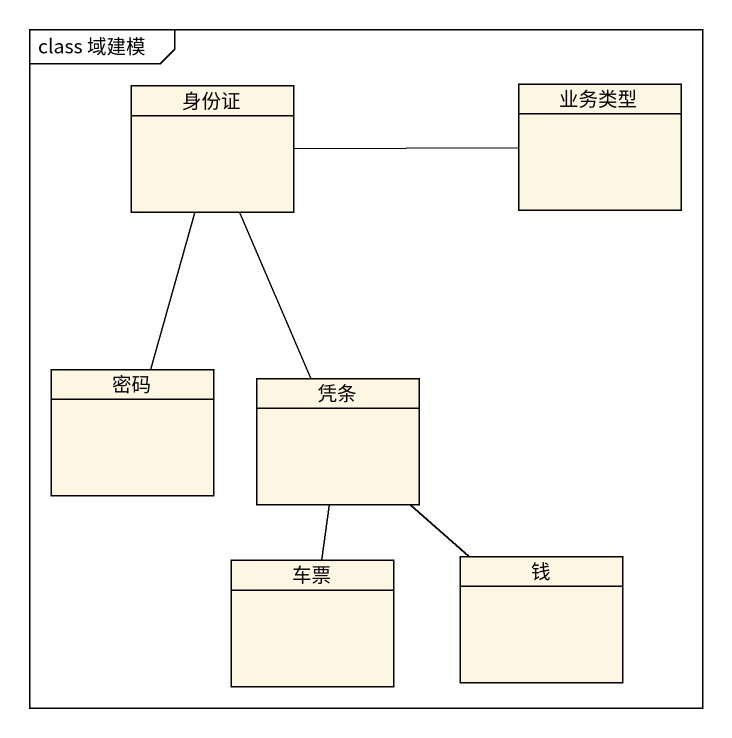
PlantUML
@startuml
mainframe class 域建模
hide circle
hide empty members
class 身份证
class 业务类型
class 密码
class 凭条
class 车票
class 钱
身份证 -right- 业务类型
身份证 -- 密码
身份证 -- 凭条
凭条 -- 车票
凭条 -- 钱
@enduml
